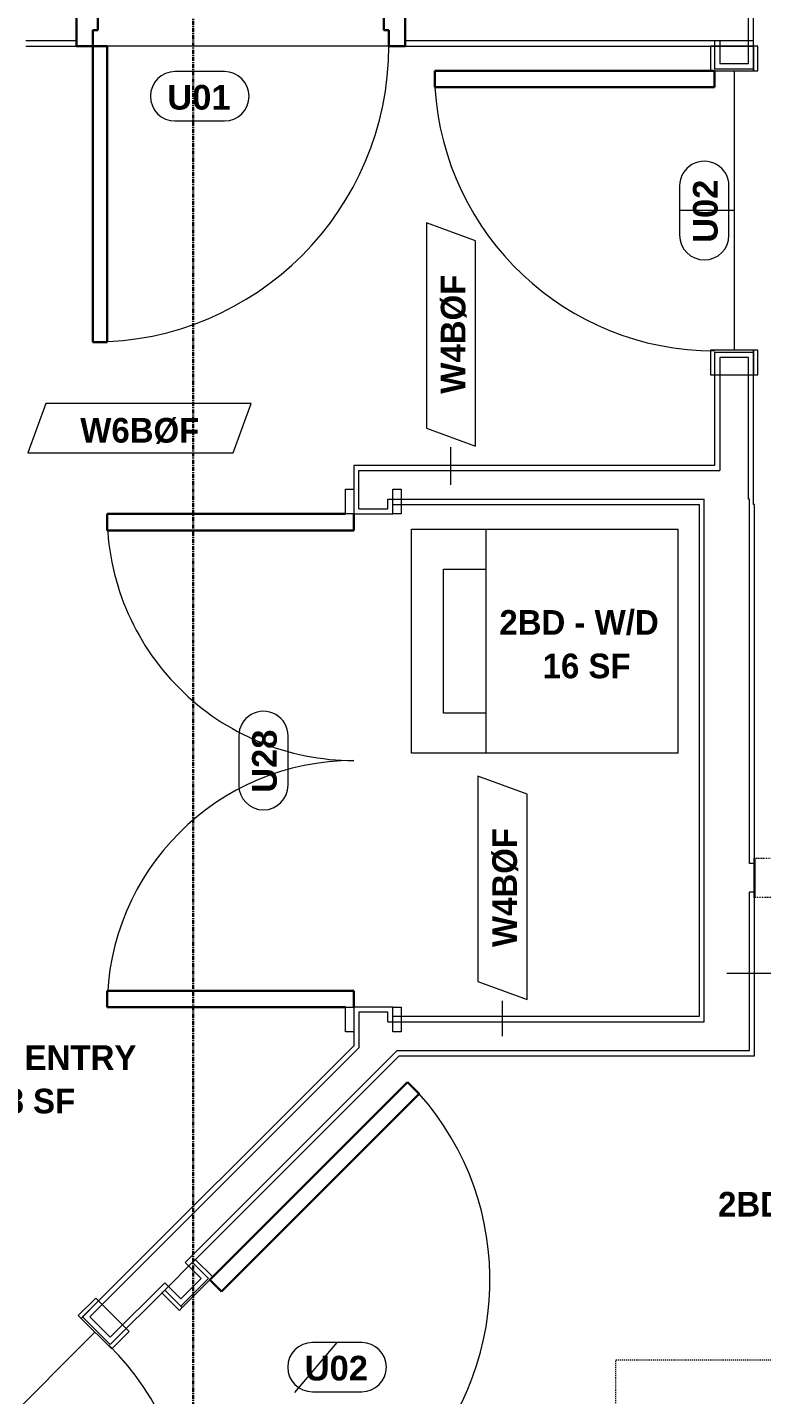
# Model space of a CAD drawing. Header units: inches. Extents: x -4058 to -1781, y 9814 to 12264.
# Drawn here: x -3501.5 to -3412.2, y 10181.2 to 10347.5 of the extents above; entities that cross this region are included whole.
import ezdxf

# ---------------------------------------------------------------- set-up
doc = ezdxf.new("R2010")
doc.units = ezdxf.units.IN
doc.header["$MEASUREMENT"] = 0
for name, pattern in [('Dash', [0.25, 0.125, -0.125]), ('Grid Line 1_2_', [0.875, 0.5, -0.125, 0.125, -0.125]), ('Overhead', [0.15625, 0.09375, -0.0625])]:
    doc.linetypes.add(name, pattern=pattern)
for name, color, linetype, lineweight in [('0-1', 7, 'Continuous', 5), ('0-3', 8, 'Continuous', 9), ('A-AREA-IDEN', 2, 'Continuous', 9), ('A-DETL-GENF-3', 92, 'Overhead', 9), ('A-DETL-MEDM', 33, 'Continuous', 30), ('A-DOOR-1', 7, 'Continuous', 9), ('A-DOOR-2', 10, 'Continuous', 30), ('A-DOOR-3', 31, 'Continuous', 9), ('A-DOOR-4', 31, 'Continuous', 30), ('A-DOOR-FRAM-2', 10, 'Continuous', 30), ('A-DOOR-IDEN', 31, 'Continuous', 9), ('A-FLOR-2', 192, 'Continuous', 9), ('A-WALL', 113, 'Continuous', 18), ('A-WALL-2', 250, 'Continuous', 18), ('A-WALL-3', 113, 'Continuous', 9), ('A-WALL-IDEN', 211, 'Continuous', 9), ('I-WALL-1', 7, 'Continuous', 9), ('P-SANR-FIXT', 6, 'Continuous', 9), ('Q-CASE', 31, 'Continuous', 9), ('Q-CASE-HDLN', 31, 'Dash', 9), ('S-GRID-1', 1, 'Grid Line 1_2_', 30)]:
    doc.layers.add(name, color=color, linetype=linetype, lineweight=lineweight)
doc.styles.add('Arial_B', font='arialbd.ttf', dxfattribs={"height": 3})
doc.styles.add('Century Gothic_B', font='GOTHICB.TTF', dxfattribs={"height": 3})

# ---------------------------------------------------------------- blocks, each defined once
blk = doc.blocks.new('HOLLOW METAL - UNIT DOOR-2191978-UNIT PLANS - 2ND FLOOR')
at = {"layer": 'A-DOOR-1'}
blk.add_arc((18, 3.875), 36, 90, 180, dxfattribs=at)
at = {"layer": 'A-DOOR-2'}
for p, q in [((18, 39.875), (16.25, 39.875)), ((16.25, 39.875), (16.25, 3.875)), ((18, 3.875), (18, 39.875)), ((16.25, 3.875), (18, 3.875))]:
    blk.add_line(p, q, dxfattribs=at)
at = {"layer": 'A-DOOR-FRAM-2'}
for p, q in [((-18, 3.875), (-20, 3.875)), ((-20, 3.875), (-20, -4.125)), ((-18, 1.9375), (-18, 3.875)), ((18, 3.875), (18, 1.9375)), ((20, 3.875), (18, 3.875)), ((20, -4.125), (20, 3.875)), ((-17.375, 1.9375), (-18, 1.9375)), ((-17.375, -2.1875), (-17.375, 1.9375)), ((18, 1.9375), (17.375, 1.9375)), ((17.375, 1.9375), (17.375, -2.1875)), ((-18, -4.125), (-18, -2.1875)), ((-18, -2.1875), (-17.375, -2.1875)), ((17.375, -2.1875), (18, -2.1875)), ((18, -2.1875), (18, -4.125)), ((-20, -4.125), (-18, -4.125)), ((18, -4.125), (20, -4.125))]:
    blk.add_line(p, q, dxfattribs=at)
blk = doc.blocks.new('CTR - 1st Phase - Common Walls_rvt-1-UNIT PLANS - 2ND FLOOR')
at = {"layer": 'A-WALL-2'}
for p, q in [((-3413.78, 10345.84), (-3413.78, 10373.41)), ((-3495.52, 10345.84), (-3501.67, 10345.84)), ((-3420.41, 10345.84), (-3455.52, 10345.84)), ((-3419.28, 10345.84), (-3420.41, 10345.84)), ((-3413.78, 10345.84), (-3419.28, 10345.84))]:
    blk.add_line(p, q, dxfattribs=at)
at = {"layer": 'I-WALL-1'}
for p, q in [((-3413.16, 10345.21), (-3413.16, 10373.41)), ((-3501.67, 10345.21), (-3495.52, 10345.21)), ((-3455.52, 10345.21), (-3420.41, 10345.21)), ((-3420.41, 10345.21), (-3413.78, 10345.21)), ((-3413.78, 10345.21), (-3413.16, 10345.21))]:
    blk.add_line(p, q, dxfattribs=at)
at = {"layer": '0-3', "rotation": 180}
blk.add_blockref('HOLLOW METAL - UNIT DOOR-2191978-UNIT PLANS - 2ND FLOOR', (-3475.52, 10349.09), dxfattribs=at)
blk = doc.blocks.new('CTR - 1st Phase - Structure_rvt-1-UNIT PLANS - 2ND FLOOR')
at = {"layer": 'S-GRID-1'}
blk.add_line((-3481.32, 9814.03), (-3481.32, 12247.5), dxfattribs=at)
blk = doc.blocks.new('SWING - DOUBLE - FLUSH - SWING - DOUBLE - 5-0 x 6-8 - DUMMY-3948979-UNIT PLANS - 2ND FLOOR')
at = {"layer": 'A-DOOR-3'}
for p, q in [((-33, 2.375), (-33, 3.375)), ((-33, 3.375), (-30, 3.375)), ((-30, 3.375), (-30, 2.375)), ((30, 2.375), (30, 3.375)), ((30, 3.375), (33, 3.375)), ((33, 3.375), (33, 2.375)), ((-30, 2.375), (-33, 2.375)), ((33, 2.375), (30, 2.375)), ((-33, -2.375), (-30, -2.375)), ((-33, -3.375), (-33, -2.375)), ((-30, -2.375), (-30, -3.375)), ((30, -2.375), (33, -2.375)), ((30, -3.375), (30, -2.375)), ((33, -2.375), (33, -3.375)), ((-30, -3.375), (-33, -3.375)), ((33, -3.375), (30, -3.375))]:
    blk.add_line(p, q, dxfattribs=at)
for centre, start, end in [((-30, -2.375), 270, 0), ((30, -2.375), 180, 270)]:
    blk.add_arc(centre, 30, start, end, dxfattribs=at)
at = {"layer": 'A-DOOR-4'}
for p, q in [((-28, -2.375), (-30, -2.375)), ((-28, -32.375), (-28, -2.375)), ((28, -2.375), (30, -2.375)), ((28, -32.375), (28, -2.375)), ((-30, -3.375), (-30, -32.375)), ((30, -3.375), (30, -32.375)), ((-30, -32.375), (-28, -32.375)), ((30, -32.375), (28, -32.375))]:
    blk.add_line(p, q, dxfattribs=at)
blk = doc.blocks.new('Door-Opening - CLEAR OPENING - 34_ x 80_-3924454-UNIT PLANS - 2ND FLOOR')
at = {"layer": 'A-DETL-GENF-3'}
for p, q in [((-17.32, 2.37), (16.68, 2.37)), ((16.68, -2.38), (-17.32, -2.38))]:
    blk.add_line(p, q, dxfattribs=at)
at = {"layer": 'A-DETL-MEDM'}
for p, q in [((-17.32, -2.38), (-17.32, 2.37)), ((16.68, 2.37), (16.68, -2.38))]:
    blk.add_line(p, q, dxfattribs=at)
blk = doc.blocks.new('Stacked Washer and Dryer - 26_x25_ - Private-1352637-UNIT PLANS - 2ND FLOOR')
at = {"layer": 'P-SANR-FIXT'}
for p, q in [((0, 13.625), (32.4375, 13.625)), ((0, 13.625), (0, -13.625)), ((23.34375, 13.625), (23.34375, -13.625)), ((32.4375, 13.625), (32.4375, -13.625)), ((23.34375, 8.75), (28.53125, 8.75)), ((28.53125, 8.75), (28.53125, -8.75)), ((28.53125, -8.75), (23.34375, -8.75)), ((32.4375, -13.625), (0, -13.625))]:
    blk.add_line(p, q, dxfattribs=at)
blk = doc.blocks.new('SWING - SINGLE - FLUSH - SWING - FLUSH - 2-10 x 6-8 - PRIVACY-4346067-UNIT PLANS - 2ND FLOOR')
at = {"layer": 'A-DOOR-3'}
for p, q in [((-17, 2.87), (-20, 2.87)), ((-20, 2.87), (-20, -2.38)), ((-17, -2.38), (-17, 2.87)), ((20, 2.87), (17, 2.87)), ((17, 2.87), (17, -2.38)), ((20, -2.38), (20, 2.87)), ((-20, -2.38), (-17, -2.38)), ((-17, -2.38), (-20, -2.38)), ((-20, -2.38), (-20, -2.88)), ((-20, -2.88), (-17, -2.88)), ((-17, -2.88), (-17, -2.38)), ((17, -2.38), (20, -2.38)), ((20, -2.38), (17, -2.38)), ((17, -2.38), (17, -2.88)), ((17, -2.88), (20, -2.88)), ((20, -2.88), (20, -2.38))]:
    blk.add_line(p, q, dxfattribs=at)
blk.add_arc((17, 2.37), 34.07, 93.3657, 180, dxfattribs=at)
at = {"layer": 'A-DOOR-4'}
for p, q in [((15, 2.37), (15, 36.38)), ((17, 36.38), (15, 36.38)), ((17, 2.37), (17, 36.38)), ((17, 2.37), (15, 2.37))]:
    blk.add_line(p, q, dxfattribs=at)
blk = doc.blocks.new('SWING - SINGLE - FLUSH - SWING - FLUSH - 2-10 x 6-8 - PRIVACY-4346068-UNIT PLANS - 2ND FLOOR')
at = {"layer": 'A-DOOR-3'}
for p, q in [((-20, 2.37), (-20, 2.87)), ((-20, 2.87), (-17, 2.87)), ((-20, 2.37), (-17, 2.37)), ((-20, -2.88), (-20, 2.37)), ((-17, 2.37), (-20, 2.37)), ((-17, 2.87), (-17, 2.37)), ((-17, 2.37), (-17, -2.88)), ((17, 2.37), (17, 2.87)), ((17, 2.87), (20, 2.87)), ((17, 2.37), (20, 2.37)), ((17, -2.88), (17, 2.37)), ((20, 2.37), (17, 2.37)), ((20, 2.87), (20, 2.37)), ((20, 2.37), (20, -2.88)), ((-17, -2.88), (-20, -2.88)), ((20, -2.88), (17, -2.88))]:
    blk.add_line(p, q, dxfattribs=at)
blk.add_arc((17, -2.38), 34.07, 180, 266.6343, dxfattribs=at)
at = {"layer": 'A-DOOR-4'}
for p, q in [((15, -2.38), (15, -36.38)), ((17, -2.38), (15, -2.38)), ((17, -2.38), (17, -36.38)), ((17, -36.38), (15, -36.38))]:
    blk.add_line(p, q, dxfattribs=at)
blk = doc.blocks.new('OD_CW_Closet - OD_CW_Closet-3850351-UNIT PLANS - 2ND FLOOR')
at = {"layer": 'Q-CASE-HDLN'}
for p, q in [((0.74, -24), (0.74, 0)), ((0.74, 0), (62.72, 0)), ((62.72, 0), (62.72, -24)), ((0.74, -11), (62.72, -11)), ((0.74, -13), (62.72, -13)), ((62.72, -24), (0.74, -24))]:
    blk.add_line(p, q, dxfattribs=at)
blk = doc.blocks.new('Door Tag - Type Mark-2601225-UNIT PLANS - 2ND FLOOR')
at = {"layer": 'A-DOOR-IDEN'}
for p, q in [((0.09375, 0.09375), (-0.09375, 0.09375)), ((-0.09375, -0.09375), (0.09375, -0.09375))]:
    blk.add_line(p, q, dxfattribs=at)
for centre, start, end in [((-0.09375, 0), 90, 270), ((0.09375, 0), 270, 90)]:
    blk.add_arc(centre, 0.09375, start, end, dxfattribs=at)
blk = doc.blocks.new('Wall Tag - Arch Wall-3956453-UNIT PLANS - 2ND FLOOR')
at = {"layer": 'A-WALL-IDEN'}
for p, q in [((-0.3561, 0.0937), (-0.4244, -0.0937)), ((0.4244, 0.0937), (-0.3561, 0.0937)), ((0.3561, -0.0937), (0.4244, 0.0937)), ((-0.4244, -0.0937), (0.3561, -0.0937))]:
    blk.add_line(p, q, dxfattribs=at)

msp = doc.modelspace()

# ---------------------------------------------------------------- linework, layer by layer
at = {"layer": 'A-DOOR-IDEN'}
for p, q in [((-3415.53, 10325.21), (-3422.15, 10325.21)), ((-3468.95, 10181.44), (-3463.82, 10187.52))]:
    msp.add_line(p, q, dxfattribs=at)
at = {"layer": 'A-FLOR-2'}
for p, q in [((-3457.52, 10345.21), (-3491.77, 10345.21)), ((-3415.53, 10342.21), (-3415.53, 10308.21)), ((-3493.26, 10188.78), (-3517.3, 10164.73))]:
    msp.add_line(p, q, dxfattribs=at)
at = {"layer": 'A-WALL'}
for p, q in [((-3417.28, 10345.84), (-3417.28, 10343.09)), ((-3413.78, 10343.09), (-3413.78, 10345.84)), ((-3417.28, 10343.09), (-3413.78, 10343.09)), ((-3417.28, 10307.34), (-3417.28, 10293.59)), ((-3413.78, 10307.34), (-3417.28, 10307.34)), ((-3413.78, 10290.09), (-3413.78, 10307.34)), ((-3461.16, 10293.59), (-3417.28, 10293.59)), ((-3461.16, 10288.94), (-3461.16, 10293.59)), ((-3461.16, 10288.94), (-3457.66, 10288.94)), ((-3457.66, 10290.09), (-3419.16, 10290.09)), ((-3457.66, 10288.94), (-3457.66, 10290.09)), ((-3419.16, 10226.54), (-3419.16, 10290.09)), ((-3413.66, 10290.09), (-3413.78, 10290.09)), ((-3413.66, 10245.79), (-3413.66, 10290.09)), ((-3413.03, 10245.79), (-3413.66, 10245.79)), ((-3413.03, 10242.29), (-3413.66, 10242.29)), ((-3413.66, 10223.04), (-3413.66, 10242.29)), ((-3457.66, 10227.69), (-3461.16, 10227.69)), ((-3461.16, 10227.69), (-3461.16, 10223.35)), ((-3457.66, 10226.54), (-3457.66, 10227.69)), ((-3457.66, 10226.54), (-3419.16, 10226.54)), ((-3461.16, 10223.35), (-3493.88, 10190.63)), ((-3482.3, 10197.26), (-3456.52, 10223.04)), ((-3456.52, 10223.04), (-3413.66, 10223.04)), ((-3480.35, 10195.32), (-3482.3, 10197.26)), ((-3491.4, 10188.16), (-3484.77, 10194.79)), ((-3484.77, 10194.79), (-3482.83, 10192.84)), ((-3482.83, 10192.84), (-3480.35, 10195.32)), ((-3493.88, 10190.63), (-3491.4, 10188.16))]:
    msp.add_line(p, q, dxfattribs=at)
at = {"layer": 'A-WALL-3'}
for p, q in [((-3413.16, 10345.84), (-3417.91, 10345.84)), ((-3417.91, 10345.84), (-3417.91, 10342.46)), ((-3413.16, 10342.46), (-3413.16, 10345.84)), ((-3417.91, 10342.46), (-3413.16, 10342.46)), ((-3413.16, 10307.96), (-3417.91, 10307.96)), ((-3417.91, 10307.96), (-3417.91, 10294.21)), ((-3413.16, 10289.46), (-3413.16, 10307.96)), ((-3417.91, 10294.21), (-3461.78, 10294.21)), ((-3461.78, 10294.21), (-3461.78, 10288.31)), ((-3457.03, 10289.46), (-3419.78, 10289.46)), ((-3457.03, 10288.31), (-3457.03, 10289.46)), ((-3419.78, 10289.46), (-3419.78, 10227.16)), ((-3413.03, 10289.46), (-3413.16, 10289.46)), ((-3413.03, 10246.41), (-3413.03, 10289.46)), ((-3461.78, 10288.31), (-3457.03, 10288.31)), ((-3413.03, 10222.41), (-3413.03, 10241.66)), ((-3461.78, 10228.31), (-3461.78, 10223.61)), ((-3457.03, 10228.31), (-3461.78, 10228.31)), ((-3457.03, 10227.16), (-3457.03, 10228.31)), ((-3419.78, 10227.16), (-3457.03, 10227.16)), ((-3461.78, 10223.61), (-3494.76, 10190.63)), ((-3481.41, 10197.26), (-3456.26, 10222.41)), ((-3456.26, 10222.41), (-3413.03, 10222.41)), ((-3479.47, 10195.32), (-3481.41, 10197.26)), ((-3491.4, 10187.27), (-3484.77, 10193.9)), ((-3484.77, 10193.9), (-3482.83, 10191.96)), ((-3482.83, 10191.96), (-3479.47, 10195.32)), ((-3494.76, 10190.63), (-3491.4, 10187.27))]:
    msp.add_line(p, q, dxfattribs=at)
at = {"layer": 'A-WALL-IDEN'}
for p, q in [((-3449.96, 10291.84), (-3449.96, 10296.41)), ((-3416.41, 10232.45), (-3405.56, 10232.45)), ((-3443.69, 10224.79), (-3443.69, 10229.1))]:
    msp.add_line(p, q, dxfattribs=at)

# ---------------------------------------------------------------- block references
at = {"layer": '0-1'}
for name in ['CTR - 1st Phase - Structure_rvt-1-UNIT PLANS - 2ND FLOOR', 'CTR - 1st Phase - Common Walls_rvt-1-UNIT PLANS - 2ND FLOOR']:
    msp.add_blockref(name, (0, 0), dxfattribs=at)
at = {"layer": 'A-DOOR-3'}
for name, p, rotation in [('SWING - SINGLE - FLUSH - SWING - FLUSH - 2-10 x 6-8 - PRIVACY-4346067-UNIT PLANS - 2ND FLOOR', (-3415.53, 10325.21), 90), ('SWING - DOUBLE - FLUSH - SWING - DOUBLE - 5-0 x 6-8 - DUMMY-3948979-UNIT PLANS - 2ND FLOOR', (-3459.41, 10258.31), 270.0000000000007), ('Door-Opening - CLEAR OPENING - 34_ x 80_-3924454-UNIT PLANS - 2ND FLOOR', (-3396.35, 10244.04), 180), ('SWING - SINGLE - FLUSH - SWING - FLUSH - 2-10 x 6-8 - PRIVACY-4346068-UNIT PLANS - 2ND FLOOR', (-3468.95, 10181.44), 135.0000000000005), ('SWING - SINGLE - FLUSH - SWING - FLUSH - 2-10 x 6-8 - PRIVACY-4346067-UNIT PLANS - 2ND FLOOR', (-3505.28, 10176.75), 225.0000000000032)]:
    msp.add_blockref(name, p, dxfattribs=dict(at, rotation=rotation))
at = {"layer": 'A-DOOR-IDEN', "xscale": 31.99999999999999, "yscale": 31.99999999999999, "zscale": 31.99999999999999}
for p in [(-3480.52, 10339.11), (-3463.82, 10184.52)]:
    msp.add_blockref('Door Tag - Type Mark-2601225-UNIT PLANS - 2ND FLOOR', p, dxfattribs=at)
at = {"layer": 'A-DOOR-IDEN', "xscale": 31.99999999999999, "yscale": 31.99999999999999, "zscale": 31.99999999999999, "rotation": 89.99999999999955}
for p in [(-3419.15, 10325.21), (-3472.77, 10258.31)]:
    msp.add_blockref('Door Tag - Type Mark-2601225-UNIT PLANS - 2ND FLOOR', p, dxfattribs=at)
at = {"layer": 'A-WALL-IDEN', "xscale": 31.99999999999999, "yscale": 31.99999999999999, "zscale": 31.99999999999999, "rotation": 89.99999999999955}
for p in [(-3449.96, 10310.15), (-3443.69, 10242.84)]:
    msp.add_blockref('Wall Tag - Arch Wall-3956453-UNIT PLANS - 2ND FLOOR', p, dxfattribs=at)
at = {"layer": 'A-WALL-IDEN', "xscale": 31.99999999999999, "yscale": 31.99999999999999, "zscale": 31.99999999999999}
msp.add_blockref('Wall Tag - Arch Wall-3956453-UNIT PLANS - 2ND FLOOR', (-3487.83, 10298.73), dxfattribs=at)
at = {"layer": 'P-SANR-FIXT', "rotation": 180}
msp.add_blockref('Stacked Washer and Dryer - 26_x25_ - Private-1352637-UNIT PLANS - 2ND FLOOR', (-3422.34, 10272.84), dxfattribs=at)
at = {"layer": 'Q-CASE'}
msp.add_blockref('OD_CW_Closet - OD_CW_Closet-3850351-UNIT PLANS - 2ND FLOOR', (-3430.66, 10185.41), dxfattribs=at)

# ---------------------------------------------------------------- texts
at = {"layer": 'A-AREA-IDEN', "char_height": 3, "attachment_point": 1, "style": 'Century Gothic_B'}
for s, insert, width in [('2BD - W/D', (-3444.08, 10276.61), 25.149), ('16 SF', (-3438.82, 10271.32), 12.423), ('2BD - ENTRY', (-3513.41, 10223.68), 29.492), ('78 SF', (-3506.37, 10218.39), 12.423), ('2BD - W. CLOS.', (-3417.48, 10205.84), 36.764)]:
    msp.add_mtext(s, dxfattribs=dict(at, insert=insert, width=width))
at = {"layer": 'A-DOOR-IDEN', "char_height": 3, "width": 9.393, "attachment_point": 1, "style": 'Arial_B'}
for s, insert in [('U01', (-3484.46, 10340.49)), ('U02', (-3467.75, 10185.9))]:
    msp.add_mtext(s, dxfattribs=dict(at, insert=insert))
at = {"layer": 'A-DOOR-IDEN', "char_height": 3, "width": 9.393, "attachment_point": 1, "rotation": 90, "style": 'Arial_B'}
for s, insert in [('U02', (-3420.53, 10321.28)), ('U28', (-3474.15, 10254.38))]:
    msp.add_mtext(s, dxfattribs=dict(at, insert=insert))
at = {"layer": 'A-WALL-IDEN', "char_height": 3, "width": 17.372, "attachment_point": 1, "rotation": 90, "style": 'Century Gothic_B'}
for insert in [(-3451.2, 10302.93), (-3444.94, 10235.62)]:
    msp.add_mtext('W4BØF', dxfattribs=dict(at, insert=insert))
at = {"layer": 'A-WALL-IDEN', "insert": (-3495.05, 10299.98), "char_height": 3, "width": 17.372, "attachment_point": 1, "style": 'Century Gothic_B'}
msp.add_mtext('W6BØF', dxfattribs=at)

doc.saveas('drawing.dxf')
